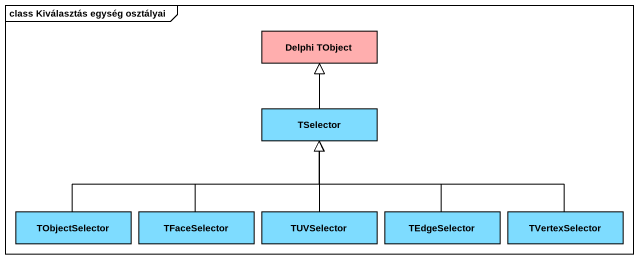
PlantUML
@startuml
mainframe class Kiválasztás egység osztályai
hide circle
hide empty members
class "Delphi TObject" as Delphi_TObject #FFAEAE
class TSelector #7EDCFF
class TObjectSelector #7EDCFF
class TFaceSelector #7EDCFF
class TUVSelector #7EDCFF
class TEdgeSelector #7EDCFF
class TVertexSelector #7EDCFF
TSelector -up-|> Delphi_TObject
TObjectSelector -right-|> TSelector
TFaceSelector -up-|> TSelector
TUVSelector -up-|> TSelector
TEdgeSelector -up-|> TSelector
TVertexSelector -left-|> TSelector
@enduml
